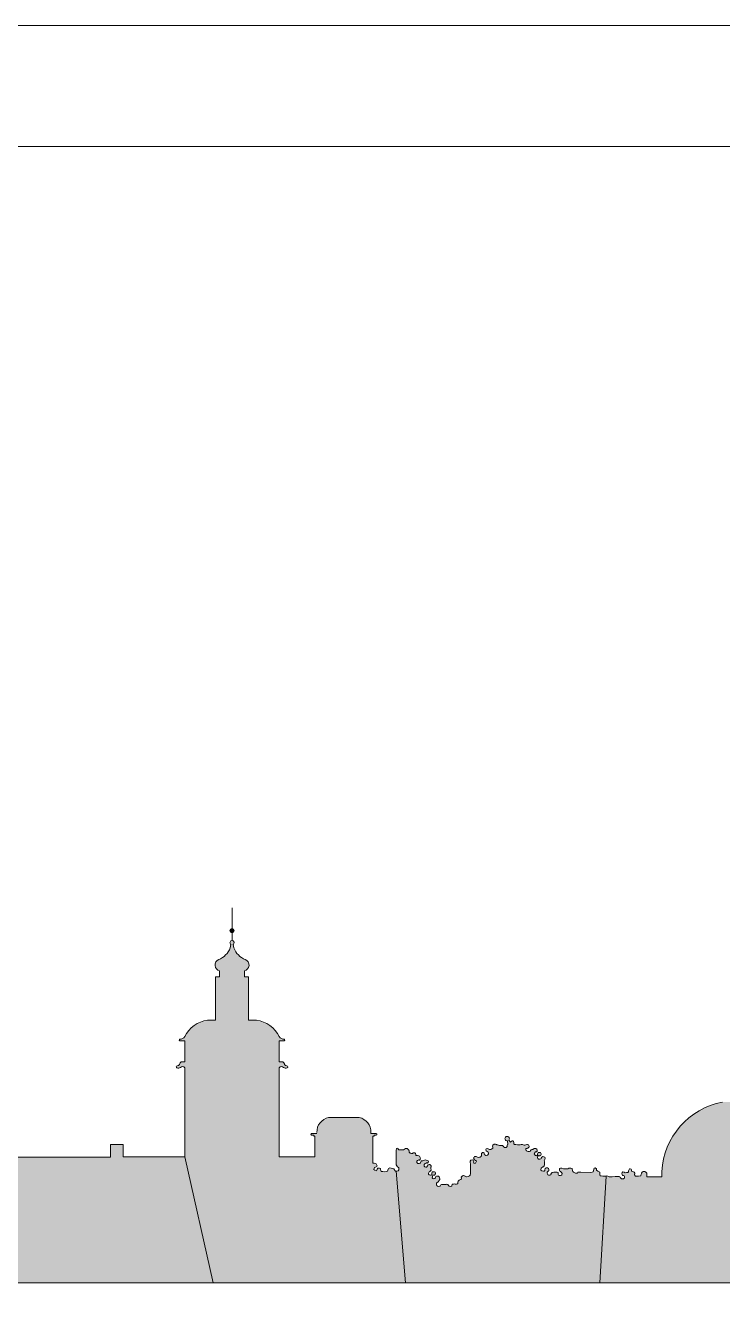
# Model space of a CAD drawing. Header units: metres. Extents: x -443 to 179, y -184 to -91.
# Drawn here: x -410.34 to -407.45, y -153.75 to -148.49 of the extents above; entities that cross this region are included whole.
import ezdxf

# ---------------------------------------------------------------- set-up
doc = ezdxf.new("R2010")
doc.units = ezdxf.units.M
doc.header["$MEASUREMENT"] = 0
doc.layers.add('контур здания на ситуации', color=1, linetype='Continuous', lineweight=30)

# ---------------------------------------------------------------- blocks, each defined once
blk = doc.blocks.new('A$C2C6E360E_1')
at = {"linetype": 'Continuous', "lineweight": -2, "ltscale": 0.1}
for points in [[(-9.3003, -2.944, 1), (-9.2829, -2.944, 1)], [(-8.613, -3.9381), (-8.6155, -3.9381), (-8.6188, -3.9354), (-8.6221, -3.9283), (-8.6285, -3.9275), (-8.6338, -3.9254), (-8.6393, -3.9248), (-8.6442, -3.9271), (-8.6464, -3.9294), (-8.648, -3.9376), (-8.6533, -3.9397), (-8.6609, -3.9406), (-8.6687, -3.9397), (-8.6748, -3.939), (-8.6771, -3.9303), (-8.6782, -3.9273), (-8.6813, -3.9259), (-8.6883, -3.9258), (-8.6912, -3.9303), (-8.6931, -3.9334), (-8.695, -3.9362), (-8.7051, -3.9331), (-8.7041, -3.924), (-8.6989, -3.9214), (-8.6932, -3.9187), (-8.6918, -3.9153), (-8.6954, -3.9071), (-8.7036, -3.9053), (-8.7091, -3.9048), (-8.7091, -3.794), (-8.7043, -3.794), (-8.7043, -3.7898), (-8.6955, -3.7898, 0.987681), (-8.6974, -3.7821), (-8.7177, -3.7821, 0.380531), (-8.7661, -3.7162), (-8.8291, -3.7162), (-8.8921, -3.7162, 0.380531), (-8.9405, -3.7821), (-8.9625, -3.7821, 1.012473), (-8.9606, -3.7898), (-8.9539, -3.7898), (-8.9539, -3.794), (-8.9491, -3.794), (-8.9491, -3.8782), (-9.0962, -3.8782), (-9.0962, -3.5104, -0.473931), (-9.0783, -3.5093, 0.340172), (-9.062, -3.5099, 0.608909), (-9.0644, -3.5023, -0.218924), (-9.0746, -3.4973, 0.241035), (-9.0817, -3.4864), (-9.0962, -3.4864), (-9.0962, -3.3997), (-9.076, -3.3997, 0.746498), (-9.0762, -3.3926, -0.233077), (-9.0962, -3.382, 0.244578), (-9.1903, -3.3135), (-9.2233, -3.3135), (-9.2233, -3.1352), (-9.2399, -3.1352), (-9.2399, -3.1104, 0.712425), (-9.236, -3.0641, -0.19933), (-9.2843, -3.0155), (-9.2871, -3.001, 0.757963), (-9.2916, -2.985, 0.757963), (-9.2961, -3.001), (-9.299, -3.0155, -0.19933), (-9.3473, -3.0641, 0.712425), (-9.3434, -3.1104), (-9.3434, -3.1352), (-9.36, -3.1352), (-9.36, -3.3135), (-9.393, -3.3135, 0.244578), (-9.487, -3.382, -0.233077), (-9.5071, -3.3926, 1.028208), (-9.505, -3.3997), (-9.487, -3.3997), (-9.487, -3.4864), (-9.5016, -3.4864, 0.241035), (-9.5087, -3.4973, -0.218924), (-9.5189, -3.5023, 0.608909), (-9.5213, -3.5099, 0.340172), (-9.5049, -3.5093, -0.473931), (-9.487, -3.5104), (-9.487, -3.8782), (-9.3692, -4.3992), (-8.575, -4.3992)], [(-6.4442, -4.0111), (-6.4454, -4.0056), (-6.4428, -4.0028), (-6.4385, -4.0023), (-6.4348, -4.0019), (-6.4344, -3.9907), (-6.4405, -3.9873), (-6.4447, -3.9891), (-6.4478, -3.9905), (-6.448, -3.9946), (-6.4482, -3.999), (-6.447, -4.0015), (-6.4491, -4.0033), (-6.4502, -4.0041), (-6.4512, -4.005), (-6.4557, -4.0045), (-6.4584, -4.0042), (-6.4635, -4.0036), (-6.4652, -4.0015), (-6.467, -3.9993), (-6.4669, -3.9948), (-6.4669, -3.9913), (-6.4669, -3.9897), (-6.4653, -3.9874), (-6.4638, -3.9851), (-6.4571, -3.9845), (-6.4545, -3.9819), (-6.454, -3.9797), (-6.4533, -3.9767), (-6.453, -3.9752), (-6.4498, -3.9732), (-6.4495, -3.9716), (-6.4488, -3.9676), (-6.4466, -3.9631), (-6.449, -3.9598), (-6.4521, -3.9581), (-6.4604, -3.9573), (-6.4654, -3.9606), (-6.4665, -3.9646), (-6.4668, -3.9671), (-6.4745, -3.9687), (-6.4806, -3.9667), (-6.4813, -3.9639), (-6.4811, -3.96), (-6.4809, -3.9575), (-6.4777, -3.9561), (-6.4756, -3.9551), (-6.4731, -3.954), (-6.4718, -3.9546), (-6.4677, -3.9518), (-6.4673, -3.9491), (-6.4671, -3.9448), (-6.4695, -3.9405), (-6.4756, -3.9385), (-6.4775, -3.9398), (-6.4803, -3.9416), (-6.4816, -3.9425), (-6.4847, -3.9433), (-6.4929, -3.9433), (-6.4988, -3.9433), (-6.5047, -3.9433), (-6.5077, -3.9453), (-6.5084, -3.9488), (-6.5091, -3.952), (-6.5112, -3.9539), (-6.5127, -3.9553), (-6.5159, -3.9549), (-6.5183, -3.9545), (-6.5221, -3.9515), (-6.5243, -3.9519), (-6.5286, -3.9497), (-6.5297, -3.945), (-6.5287, -3.9388), (-7.1375, -3.6105), (-7.196, -3.6105), (-7.196, -3.5309), (-7.2064, -3.5309), (-7.2064, -3.6105), (-7.2064, -3.6523), (-7.2638, -3.6523, 0.343417), (-7.5154, -3.9395), (-7.5154, -3.962), (-7.5767, -3.962), (-7.5769, -3.9561), (-7.577, -3.9505), (-7.5771, -3.9469), (-7.5809, -3.9417), (-7.5847, -3.9399), (-7.5913, -3.9398), (-7.5965, -3.9421), (-7.5994, -3.9461), (-7.6004, -3.9513), (-7.6009, -3.9539), (-7.6014, -3.9568), (-7.6111, -3.9587), (-7.6195, -3.9587), (-7.6239, -3.9587), (-7.6274, -3.9533), (-7.6267, -3.9464), (-7.6288, -3.9424), (-7.632, -3.9409), (-7.6358, -3.9392), (-7.6396, -3.9375), (-7.6405, -3.9326), (-7.6421, -3.9294), (-7.6457, -3.9277), (-7.6488, -3.929), (-7.6519, -3.9363), (-7.6523, -3.9405), (-7.6547, -3.9433), (-7.6605, -3.944), (-7.666, -3.9446), (-7.6704, -3.9416), (-7.6756, -3.9406), (-7.6788, -3.9435), (-7.6795, -3.9463), (-7.6794, -3.9513), (-7.678, -3.956), (-7.6707, -3.9567), (-7.6691, -3.9594), (-7.6684, -3.9658), (-7.6718, -3.9683), (-7.6735, -3.9695), (-7.6764, -3.9694), (-7.6816, -3.9691), (-7.6848, -3.9671), (-7.688, -3.9614), (-7.6906, -3.9606), (-7.7071, -3.9607), (-7.72, -3.9608), (-7.7262, -3.9609), (-7.7331, -3.9611), (-7.7373, -3.9584), (-7.7422, -3.9578), (-7.745, -3.958), (-7.7708, -4.3992), (-6.2064, -4.3992), (-6.2118, -3.9441), (-6.2274, -3.9446), (-6.2331, -3.9447), (-6.2374, -3.9453), (-6.2413, -3.9457), (-6.2456, -3.9439), (-6.248, -3.9426), (-6.2524, -3.9417), (-6.2555, -3.9421), (-6.2578, -3.944), (-6.2593, -3.9498), (-6.2581, -3.9522), (-6.2564, -3.9557), (-6.2498, -3.9571), (-6.2481, -3.9605), (-6.2487, -3.9629), (-6.2496, -3.9663), (-6.2518, -3.971), (-6.2539, -3.9716), (-6.2548, -3.9719), (-6.2567, -3.9727), (-6.2588, -3.9721), (-6.2637, -3.9712), (-6.2641, -3.9671), (-6.2644, -3.963), (-6.2653, -3.9606), (-6.2674, -3.959), (-6.2713, -3.9587), (-6.2759, -3.9608), (-6.2765, -3.9617), (-6.2772, -3.965), (-6.2763, -3.9717), (-6.2749, -3.9724), (-6.2742, -3.9741), (-6.2719, -3.9794), (-6.273, -3.983), (-6.2747, -3.9846), (-6.2758, -3.9857), (-6.2772, -3.987), (-6.2785, -3.9883), (-6.2806, -3.9903), (-6.2832, -3.991), (-6.2871, -3.992), (-6.2884, -3.9923), (-6.2898, -3.9927), (-6.2927, -3.9925), (-6.2949, -3.9921), (-6.3169, -3.991), (-6.3308, -3.9904), (-6.3348, -3.991), (-6.3406, -3.992), (-6.3437, -3.9918), (-6.3532, -3.9914), (-6.3571, -3.9912), (-6.3602, -3.9897), (-6.3618, -3.9874), (-6.3665, -3.9872), (-6.3703, -3.9875), (-6.3752, -3.9898), (-6.3771, -3.9922), (-6.3779, -3.9967), (-6.3771, -3.9984), (-6.3749, -4.0003), (-6.3753, -4.0025), (-6.376, -4.0078), (-6.3892, -4.0106), (-6.4003, -4.0101), (-6.4086, -4.0098), (-6.4215, -4.0066), (-6.4291, -4.0111), (-6.4345, -4.0143), (-6.4392, -4.0171)], [(-10.3741, -4.3992), (-10.3843, -3.8808), (-9.794, -3.8808), (-9.794, -3.8277), (-9.7415, -3.8277), (-9.7415, -3.879), (-9.487, -3.8782), (-9.3692, -4.3992)], [(-7.745, -3.958), (-7.7478, -3.9582), (-7.7586, -3.959), (-7.7649, -3.9578), (-7.77, -3.9568), (-7.7704, -3.9539), (-7.7704, -3.9489), (-7.7704, -3.945), (-7.7704, -3.9421), (-7.7742, -3.9401), (-7.7763, -3.939), (-7.7792, -3.9374), (-7.7811, -3.9364), (-7.7835, -3.9351), (-7.7847, -3.9344), (-7.7844, -3.9304), (-7.7849, -3.9284), (-7.7898, -3.9248), (-7.7943, -3.926), (-7.7959, -3.9296), (-7.7971, -3.9372), (-7.799, -3.9413), (-7.8025, -3.9423), (-7.8112, -3.9429), (-7.8501, -3.9428), (-7.8615, -3.9428), (-7.863, -3.9456), (-7.8658, -3.9457), (-7.8719, -3.9459), (-7.8805, -3.9419), (-7.8823, -3.9397), (-7.8835, -3.9356), (-7.8841, -3.9336), (-7.8853, -3.9294), (-7.8861, -3.9267), (-7.8909, -3.9255), (-7.8956, -3.9251), (-7.9006, -3.9261), (-7.9023, -3.9277), (-7.9105, -3.9286), (-7.9152, -3.929), (-7.9215, -3.9277), (-7.9275, -3.9253), (-7.9332, -3.925), (-7.9375, -3.9268), (-7.9383, -3.93), (-7.9383, -3.9345), (-7.9368, -3.9375), (-7.9336, -3.9398), (-7.9319, -3.941), (-7.9292, -3.943), (-7.927, -3.9474), (-7.9276, -3.9532), (-7.9294, -3.9546), (-7.9343, -3.9553), (-7.9389, -3.9556), (-7.9415, -3.9548), (-7.9432, -3.9519), (-7.9437, -3.9484), (-7.9438, -3.9441), (-7.9474, -3.9426), (-7.9512, -3.9422), (-7.9558, -3.9417), (-7.9613, -3.9423), (-7.9682, -3.9431), (-7.9711, -3.9461), (-7.9731, -3.9507), (-7.9741, -3.9529), (-7.9777, -3.9544), (-7.9836, -3.9547), (-7.9865, -3.9527), (-7.9878, -3.9494), (-7.989, -3.9464), (-7.9883, -3.9422), (-7.9864, -3.9396), (-7.9851, -3.9378), (-7.9822, -3.936), (-7.9818, -3.9317), (-7.9837, -3.9275), (-7.9873, -3.9249), (-7.9926, -3.9244), (-7.9976, -3.9271), (-7.9978, -3.9327), (-7.9979, -3.9351), (-8.0006, -3.9378), (-8.0039, -3.9384), (-8.0113, -3.9369), (-8.0143, -3.9344), (-8.0149, -3.9305), (-8.0138, -3.9272), (-8.0133, -3.9258), (-8.0126, -3.9238), (-8.0087, -3.9212), (-8.0066, -3.9199), (-8.0034, -3.9195), (-8.0013, -3.916), (-7.9993, -3.9126), (-7.9996, -3.9087), (-7.9998, -3.9032), (-8.0003, -3.8979), (-8.0006, -3.8952), (-7.999, -3.8895), (-7.9977, -3.8845), (-7.9984, -3.8803), (-8.0022, -3.8783), (-8.0066, -3.8774), (-8.0113, -3.8798), (-8.0131, -3.8839), (-8.0144, -3.8867), (-8.0187, -3.8881), (-8.0242, -3.8879), (-8.0279, -3.8859), (-8.0284, -3.883), (-8.029, -3.8795), (-8.0272, -3.8766), (-8.0251, -3.8734), (-8.0228, -3.8743), (-8.0209, -3.8751), (-8.0179, -3.8735), (-8.0153, -3.8714), (-8.014, -3.8687), (-8.0141, -3.866), (-8.0169, -3.8605), (-8.0213, -3.8602), (-8.0242, -3.8605), (-8.0266, -3.8608), (-8.0275, -3.8639), (-8.0286, -3.8677), (-8.0283, -3.8699), (-8.0299, -3.8717), (-8.0316, -3.8736), (-8.0338, -3.8743), (-8.0365, -3.873), (-8.0397, -3.8701), (-8.0417, -3.8683), (-8.0422, -3.8661), (-8.0404, -3.8621), (-8.0387, -3.8601), (-8.037, -3.8581), (-8.0329, -3.8577), (-8.0307, -3.8551), (-8.0305, -3.8531), (-8.0302, -3.8498), (-8.0325, -3.8451), (-8.036, -3.8441), (-8.042, -3.8445), (-8.0446, -3.8462), (-8.0477, -3.8482), (-8.0519, -3.8484), (-8.0556, -3.85), (-8.0571, -3.8532), (-8.0577, -3.856), (-8.0612, -3.8563), (-8.0677, -3.8569), (-8.0737, -3.8547), (-8.0752, -3.8522), (-8.0765, -3.8498), (-8.0766, -3.8465), (-8.0766, -3.845), (-8.0747, -3.8442), (-8.0726, -3.8439), (-8.0713, -3.8437), (-8.0693, -3.8434), (-8.0663, -3.8407), (-8.0637, -3.8384), (-8.0631, -3.8357), (-8.0642, -3.8323), (-8.0665, -3.8293), (-8.0696, -3.828), (-8.0734, -3.828), (-8.077, -3.8294), (-8.0815, -3.831), (-8.0845, -3.8301), (-8.0879, -3.829), (-8.0907, -3.8281), (-8.0958, -3.8281), (-8.0998, -3.8287), (-8.1044, -3.829), (-8.1114, -3.8295), (-8.1179, -3.8281), (-8.1209, -3.8275), (-8.1242, -3.8276), (-8.1262, -3.8255), (-8.1262, -3.822), (-8.1262, -3.8189), (-8.1283, -3.816), (-8.1304, -3.813), (-8.132, -3.8132), (-8.1335, -3.8133), (-8.1368, -3.8136), (-8.1407, -3.8177), (-8.1479, -3.8104, 6.607957), (-8.1528, -3.8128), (-8.1511, -3.8274), (-8.153, -3.828), (-8.154, -3.8313), (-8.1538, -3.8326), (-8.1545, -3.8367), (-8.1588, -3.8397), (-8.1647, -3.8399), (-8.1671, -3.84), (-8.1684, -3.8377), (-8.17, -3.8351), (-8.1739, -3.8321), (-8.1773, -3.8319), (-8.1864, -3.8314), (-8.1902, -3.8312), (-8.1958, -3.8294), (-8.1981, -3.8284), (-8.2017, -3.8269), (-8.2082, -3.827), (-8.2132, -3.8307), (-8.2147, -3.8346), (-8.214, -3.8394), (-8.2135, -3.8426), (-8.2175, -3.8451), (-8.2221, -3.848), (-8.2276, -3.8479), (-8.2323, -3.8461), (-8.2364, -3.8445), (-8.2403, -3.8457), (-8.2427, -3.848), (-8.2428, -3.8519), (-8.241, -3.8544), (-8.2329, -3.8595), (-8.2319, -3.8619), (-8.2318, -3.866), (-8.2337, -3.8699), (-8.2346, -3.8717), (-8.2366, -3.8723), (-8.2408, -3.8735), (-8.2427, -3.8729), (-8.2442, -3.8721), (-8.2472, -3.8705), (-8.2486, -3.8668), (-8.2494, -3.8647), (-8.2495, -3.8621), (-8.2525, -3.8605), (-8.2558, -3.861), (-8.2584, -3.8634), (-8.2608, -3.8655), (-8.2608, -3.8694), (-8.2606, -3.8725), (-8.2605, -3.8748), (-8.2629, -3.8779), (-8.2643, -3.8797), (-8.2691, -3.8807), (-8.2741, -3.881), (-8.2795, -3.8788), (-8.2827, -3.8775), (-8.2862, -3.8779), (-8.2885, -3.878), (-8.2907, -3.8795), (-8.2919, -3.8825), (-8.2927, -3.8846), (-8.2919, -3.8864), (-8.2894, -3.8916), (-8.2856, -3.8934), (-8.2818, -3.8949), (-8.2809, -3.8967), (-8.2817, -3.8995), (-8.2834, -3.9024), (-8.2851, -3.9051), (-8.2873, -3.9051), (-8.2898, -3.9046), (-8.2913, -3.9044), (-8.2928, -3.9023), (-8.2922, -3.8988), (-8.2929, -3.8949), (-8.2948, -3.8923), (-8.2995, -3.8917), (-8.3038, -3.8929), (-8.3073, -3.8963), (-8.3077, -3.8996), (-8.3069, -3.9037), (-8.3054, -3.906), (-8.3052, -3.9079), (-8.3063, -3.9135), (-8.3058, -3.919), (-8.3058, -3.9481), (-8.3076, -3.9546), (-8.3102, -3.9576), (-8.3152, -3.9598), (-8.3203, -3.9608), (-8.3218, -3.9611), (-8.3244, -3.9597), (-8.3301, -3.9576), (-8.3317, -3.957), (-8.3348, -3.9559), (-8.3364, -3.9565), (-8.3401, -3.9581), (-8.3424, -3.9608), (-8.3442, -3.9629), (-8.3435, -3.9664), (-8.3438, -3.9705), (-8.345, -3.9729), (-8.3475, -3.973), (-8.3505, -3.9732), (-8.3526, -3.9749), (-8.3548, -3.9779), (-8.3563, -3.9799), (-8.3575, -3.9818), (-8.3584, -3.9852), (-8.3582, -3.9871), (-8.3581, -3.9887), (-8.3597, -3.9899), (-8.3607, -3.9906), (-8.3639, -3.9913), (-8.3656, -3.9917), (-8.3694, -3.9914), (-8.3735, -3.991), (-8.3759, -3.9913), (-8.3795, -3.9918), (-8.3817, -3.9937), (-8.3832, -3.9981), (-8.3836, -3.9994), (-8.3899, -4.0011), (-8.3933, -4), (-8.396, -3.9966), (-8.3991, -3.9934), (-8.4029, -3.9924), (-8.4063, -3.9926), (-8.4122, -3.9928), (-8.4174, -3.9931), (-8.421, -3.9933), (-8.4255, -3.9936), (-8.4285, -3.9941), (-8.4303, -3.9968), (-8.4311, -3.9994), (-8.4342, -4.0006), (-8.4394, -4.001), (-8.4431, -3.9991), (-8.4446, -3.9983), (-8.4459, -3.9952), (-8.4465, -3.9911), (-8.4456, -3.9877), (-8.4432, -3.9851), (-8.4408, -3.9831), (-8.4383, -3.9809), (-8.4361, -3.9779), (-8.433, -3.9723), (-8.4326, -3.9693), (-8.4336, -3.9654), (-8.4347, -3.9616), (-8.4361, -3.9596), (-8.4385, -3.9588), (-8.442, -3.9587), (-8.4459, -3.9589), (-8.4492, -3.9603), (-8.4507, -3.9632), (-8.4514, -3.967), (-8.4532, -3.9689), (-8.4571, -3.9699), (-8.4615, -3.9687), (-8.4636, -3.9656), (-8.4634, -3.9618), (-8.4633, -3.9586), (-8.4619, -3.9563), (-8.4608, -3.9546), (-8.4592, -3.9547), (-8.4567, -3.9547), (-8.455, -3.9545), (-8.4528, -3.9533), (-8.4515, -3.9508), (-8.4503, -3.9486), (-8.4507, -3.9448), (-8.4518, -3.9424), (-8.4543, -3.9408), (-8.4573, -3.9408), (-8.4626, -3.9412), (-8.4638, -3.9428), (-8.4654, -3.9449), (-8.4655, -3.9481), (-8.4657, -3.9508), (-8.4658, -3.953), (-8.4685, -3.9542), (-8.4717, -3.9539), (-8.4764, -3.9536), (-8.4788, -3.9503), (-8.4789, -3.9474), (-8.4778, -3.9441), (-8.4769, -3.9409), (-8.4741, -3.9388), (-8.4688, -3.9339), (-8.4687, -3.9326), (-8.4685, -3.9307), (-8.4691, -3.9284), (-8.4696, -3.9265), (-8.4701, -3.9245), (-8.4693, -3.9221), (-8.4681, -3.9187), (-8.4689, -3.9151), (-8.472, -3.9117), (-8.4739, -3.911), (-8.4772, -3.911), (-8.4803, -3.9121), (-8.4824, -3.9129), (-8.484, -3.916), (-8.4844, -3.9168), (-8.4851, -3.9182), (-8.4881, -3.9212), (-8.4907, -3.9213), (-8.4943, -3.92), (-8.4963, -3.9193), (-8.4968, -3.9177), (-8.4974, -3.9162), (-8.4974, -3.9139), (-8.4974, -3.9124), (-8.4974, -3.911), (-8.4948, -3.9084), (-8.4933, -3.9068), (-8.4889, -3.9045), (-8.487, -3.9035), (-8.484, -3.9043), (-8.4794, -3.8996), (-8.4797, -3.8977), (-8.4811, -3.8949), (-8.4846, -3.8934), (-8.4889, -3.8924), (-8.4928, -3.8916), (-8.4988, -3.8941), (-8.5021, -3.8955), (-8.508, -3.8956), (-8.5101, -3.8971), (-8.5114, -3.9007), (-8.5121, -3.9029), (-8.5137, -3.9047), (-8.5156, -3.9053), (-8.5177, -3.9059), (-8.523, -3.9062), (-8.5245, -3.9048), (-8.5269, -3.9026), (-8.528, -3.8997), (-8.5273, -3.8966), (-8.5251, -3.8938), (-8.5226, -3.8928), (-8.5199, -3.8918), (-8.5165, -3.8929), (-8.5143, -3.8896), (-8.5131, -3.8867), (-8.5133, -3.8839), (-8.5134, -3.8818), (-8.5151, -3.8784), (-8.5165, -3.8755), (-8.5195, -3.875), (-8.5253, -3.8738), (-8.5297, -3.8739), (-8.5311, -3.8725), (-8.5318, -3.8709), (-8.5318, -3.8672), (-8.5333, -3.8647), (-8.5343, -3.863), (-8.5357, -3.8618), (-8.5401, -3.8623), (-8.5438, -3.8627), (-8.5448, -3.8641), (-8.5452, -3.8648), (-8.5464, -3.8645), (-8.5496, -3.8647), (-8.5526, -3.8643), (-8.5555, -3.863), (-8.5566, -3.8617), (-8.5586, -3.8592), (-8.5596, -3.8545), (-8.5606, -3.8503), (-8.563, -3.8481), (-8.5646, -3.8466), (-8.5666, -3.8449), (-8.5687, -3.8442), (-8.5714, -3.8445), (-8.5743, -3.845), (-8.5832, -3.8492), (-8.5886, -3.8492), (-8.5942, -3.8492), (-8.5984, -3.8492), (-8.6024, -3.8492), (-8.6046, -3.8477), (-8.6043, -3.8462), (-8.6047, -3.845), (-8.6061, -3.8438), (-8.6093, -3.8435), (-8.6111, -3.8446), (-8.6122, -3.8465), (-8.6112, -3.8476), (-8.613, -3.8495), (-8.6136, -3.8512), (-8.6132, -3.8536), (-8.6126, -3.8566), (-8.6134, -3.8594), (-8.6134, -3.8652), (-8.6134, -3.9061), (-8.6129, -3.9121), (-8.6098, -3.9165), (-8.6076, -3.9196), (-8.6037, -3.923), (-8.6019, -3.9246), (-8.6021, -3.9269), (-8.6025, -3.9321), (-8.6054, -3.9362), (-8.6105, -3.9381), (-8.613, -3.9381), (-8.575, -4.3992), (-7.7708, -4.3992)]]:
    blk.add_hatch(color=7, dxfattribs=at).paths.add_polyline_path(points)
at = {"color": 7, "linetype": 'Continuous', "lineweight": -2, "ltscale": 0.1}
for p, q in [((-9.2916, -2.8497), (-9.2916, -2.9353)), ((-9.299, -3.0155), (-9.2961, -3.001)), ((-9.2916, -2.9527), (-9.2916, -2.985)), ((-9.2843, -3.0155), (-9.2871, -3.001)), ((-9.36, -3.1352), (-9.36, -3.3135)), ((-9.36, -3.1352), (-9.3434, -3.1352)), ((-9.3434, -3.1352), (-9.3434, -3.1102)), ((-9.2399, -3.1352), (-9.2399, -3.1102)), ((-9.2233, -3.1352), (-9.2399, -3.1352)), ((-9.2233, -3.1352), (-9.2233, -3.3135)), ((-9.36, -3.3135), (-9.393, -3.3135)), ((-9.2233, -3.3135), (-9.1903, -3.3135)), ((-9.487, -3.3997), (-9.5073, -3.3997)), ((-9.487, -3.3997), (-9.487, -3.4864)), ((-9.0962, -3.3997), (-9.0962, -3.4864)), ((-9.0962, -3.3997), (-9.076, -3.3997)), ((-9.487, -3.4864), (-9.5016, -3.4864)), ((-9.487, -3.5104), (-9.487, -3.8782)), ((-9.0962, -3.4864), (-9.0817, -3.4864)), ((-9.0962, -3.5104), (-9.0962, -3.8782)), ((-8.8291, -3.7162), (-8.8921, -3.7162)), ((-8.8291, -3.7162), (-8.7661, -3.7162)), ((-8.9539, -3.7898), (-8.9629, -3.7898)), ((-8.9407, -3.7821), (-8.9626, -3.7821)), ((-8.9539, -3.794), (-8.9539, -3.7898)), ((-8.7174, -3.7746), (-8.7174, -3.7821)), ((-8.7174, -3.7821), (-8.6955, -3.7821)), ((-8.7043, -3.794), (-8.7043, -3.7898)), ((-8.7043, -3.7898), (-8.6953, -3.7898)), ((-8.9491, -3.794), (-8.9539, -3.794)), ((-8.9491, -3.8782), (-8.9491, -3.794)), ((-8.7091, -3.9048), (-8.7091, -3.794)), ((-8.7091, -3.794), (-8.7043, -3.794)), ((-9.487, -3.8782), (-9.7415, -3.879)), ((-9.487, -3.8782), (-9.3692, -4.3992)), ((-9.0962, -3.8782), (-8.9491, -3.8782)), ((-8.6134, -3.8652), (-8.6134, -3.9062)), ((-8.613, -3.9381), (-8.575, -4.3992)), ((-8.3058, -3.919), (-8.3058, -3.9481)), ((-7.5154, -3.9395), (-7.5154, -3.962)), ((-7.745, -3.958), (-7.7708, -4.3992)), ((-7.5154, -3.962), (-7.5767, -3.962))]:
    blk.add_line(p, q, dxfattribs=at)
at = {"color": 7, "linetype": 'Continuous', "lineweight": -2, "ltscale": 0.1, "flags": 128}
for points in [[(-10.3843, -3.8808), (-9.794, -3.8808), (-9.794, -3.8277), (-9.7415, -3.8277), (-9.7415, -3.879)], [(-8.3058, -3.9481), (-8.3076, -3.9546), (-8.3102, -3.9576), (-8.3152, -3.9598), (-8.3203, -3.9608), (-8.3218, -3.9611), (-8.3244, -3.9597), (-8.3301, -3.9576), (-8.3317, -3.957), (-8.3348, -3.9559), (-8.3364, -3.9565), (-8.3401, -3.9581), (-8.3424, -3.9608), (-8.3442, -3.9629), (-8.3435, -3.9664), (-8.3438, -3.9705), (-8.345, -3.9729), (-8.3475, -3.973), (-8.3505, -3.9732), (-8.3526, -3.9749), (-8.3548, -3.9779), (-8.3563, -3.9799), (-8.3575, -3.9818), (-8.3584, -3.9852), (-8.3582, -3.9871), (-8.3581, -3.9887), (-8.3597, -3.9899), (-8.3607, -3.9906), (-8.3639, -3.9913), (-8.3656, -3.9917), (-8.3694, -3.9914), (-8.3735, -3.991), (-8.3759, -3.9913), (-8.3795, -3.9918), (-8.3817, -3.9937), (-8.3832, -3.9981), (-8.3836, -3.9994), (-8.3899, -4.0011), (-8.3933, -4), (-8.396, -3.9966), (-8.3991, -3.9934), (-8.4029, -3.9924), (-8.4063, -3.9926), (-8.4122, -3.9928), (-8.4174, -3.9931), (-8.421, -3.9933), (-8.4255, -3.9936), (-8.4285, -3.9941), (-8.4303, -3.9968), (-8.4311, -3.9994), (-8.4342, -4.0006), (-8.4394, -4.001), (-8.4431, -3.9991), (-8.4446, -3.9983), (-8.4459, -3.9952), (-8.4465, -3.9911), (-8.4456, -3.9877), (-8.4432, -3.9851), (-8.4408, -3.9831), (-8.4383, -3.9809), (-8.4361, -3.9779), (-8.433, -3.9723), (-8.4326, -3.9693), (-8.4336, -3.9654), (-8.4347, -3.9616), (-8.4361, -3.9596), (-8.4385, -3.9588), (-8.442, -3.9587), (-8.4459, -3.9589), (-8.4492, -3.9603), (-8.4507, -3.9632), (-8.4514, -3.967), (-8.4532, -3.9689), (-8.4571, -3.9699), (-8.4615, -3.9687), (-8.4636, -3.9656), (-8.4634, -3.9618), (-8.4633, -3.9586), (-8.4619, -3.9563), (-8.4608, -3.9546), (-8.4592, -3.9547), (-8.4592, -3.9547), (-8.4567, -3.9547), (-8.455, -3.9545), (-8.4528, -3.9533), (-8.4515, -3.9508), (-8.4503, -3.9486), (-8.4507, -3.9448), (-8.4518, -3.9424), (-8.4543, -3.9408), (-8.4573, -3.9408), (-8.4626, -3.9412), (-8.4638, -3.9428), (-8.4654, -3.9449), (-8.4655, -3.9481), (-8.4657, -3.9508), (-8.4658, -3.953), (-8.4685, -3.9542), (-8.4717, -3.9539), (-8.4764, -3.9536), (-8.4788, -3.9503), (-8.4789, -3.9474), (-8.4778, -3.9441), (-8.4769, -3.9409), (-8.4741, -3.9388), (-8.4688, -3.9339), (-8.4687, -3.9326), (-8.4685, -3.9307), (-8.4691, -3.9284), (-8.4696, -3.9265), (-8.4701, -3.9245), (-8.4693, -3.9221), (-8.4685, -3.9199), (-8.4681, -3.9187), (-8.4689, -3.9151), (-8.4708, -3.9131), (-8.472, -3.9117), (-8.4739, -3.911), (-8.4772, -3.911), (-8.4803, -3.9121), (-8.4824, -3.9129), (-8.484, -3.916), (-8.4844, -3.9168), (-8.4851, -3.9182), (-8.4881, -3.9212), (-8.4907, -3.9213), (-8.4943, -3.92), (-8.4963, -3.9193), (-8.4968, -3.9177), (-8.4974, -3.9162), (-8.4974, -3.9139), (-8.4974, -3.9124), (-8.4974, -3.911), (-8.4948, -3.9084), (-8.4933, -3.9068), (-8.4889, -3.9045), (-8.487, -3.9035), (-8.4846, -3.9041), (-8.484, -3.9043), (-8.4794, -3.8996), (-8.4797, -3.8977), (-8.4811, -3.8949), (-8.4846, -3.8934), (-8.4889, -3.8924), (-8.4928, -3.8916), (-8.4988, -3.8941), (-8.5021, -3.8955), (-8.508, -3.8956), (-8.5101, -3.8971), (-8.5114, -3.9007), (-8.5121, -3.9029), (-8.5137, -3.9047), (-8.5156, -3.9053), (-8.5177, -3.9059), (-8.523, -3.9062), (-8.5245, -3.9048), (-8.5269, -3.9026), (-8.528, -3.8997), (-8.5273, -3.8966), (-8.5251, -3.8938), (-8.5226, -3.8928), (-8.5199, -3.8918), (-8.5179, -3.8924), (-8.5165, -3.8929), (-8.5143, -3.8896), (-8.5131, -3.8867), (-8.5133, -3.8839), (-8.5134, -3.8818), (-8.5151, -3.8784), (-8.5165, -3.8755), (-8.5195, -3.875), (-8.5253, -3.8738), (-8.5283, -3.8739), (-8.5298, -3.8738), (-8.5311, -3.8725), (-8.5318, -3.8709), (-8.5318, -3.8672), (-8.5318, -3.8672), (-8.5333, -3.8647), (-8.5343, -3.863), (-8.5357, -3.8618), (-8.5401, -3.8623), (-8.5438, -3.8627), (-8.5448, -3.8641), (-8.5452, -3.8648), (-8.5464, -3.8645), (-8.5496, -3.8647), (-8.5526, -3.8643), (-8.5555, -3.863), (-8.5566, -3.8617), (-8.5586, -3.8592), (-8.5586, -3.8592), (-8.5596, -3.8545), (-8.5602, -3.852), (-8.5606, -3.8503), (-8.563, -3.8481), (-8.5646, -3.8466), (-8.5666, -3.8449), (-8.5687, -3.8442), (-8.5687, -3.8442), (-8.5714, -3.8445), (-8.5743, -3.845), (-8.5832, -3.8492), (-8.5886, -3.8492), (-8.5942, -3.8492), (-8.5984, -3.8492), (-8.6024, -3.8492), (-8.6046, -3.8477), (-8.6043, -3.8462), (-8.6047, -3.845), (-8.6061, -3.8438), (-8.6093, -3.8435), (-8.6111, -3.8446), (-8.6119, -3.846), (-8.6122, -3.8465), (-8.6112, -3.8476), (-8.6112, -3.8476), (-8.613, -3.8495), (-8.6136, -3.8512), (-8.6132, -3.8536), (-8.6126, -3.8566), (-8.6134, -3.8594), (-8.6134, -3.8652)], [(-8.1511, -3.8274), (-8.1518, -3.8276), (-8.1518, -3.8276), (-8.153, -3.828), (-8.154, -3.8313), (-8.1538, -3.8326), (-8.1545, -3.8367), (-8.1588, -3.8397), (-8.1647, -3.8399), (-8.1671, -3.84), (-8.1684, -3.8377), (-8.17, -3.8351), (-8.1739, -3.8321), (-8.1773, -3.8319), (-8.1864, -3.8314), (-8.1902, -3.8312), (-8.1947, -3.8297), (-8.1964, -3.8291), (-8.1981, -3.8284), (-8.2017, -3.8269), (-8.2082, -3.827), (-8.2132, -3.8307), (-8.2147, -3.8346), (-8.214, -3.8394), (-8.2135, -3.8426), (-8.2175, -3.8451), (-8.2221, -3.848), (-8.2276, -3.8479), (-8.2323, -3.8461), (-8.2364, -3.8445), (-8.2403, -3.8457), (-8.2427, -3.848), (-8.2428, -3.8519), (-8.241, -3.8544), (-8.2329, -3.8595), (-8.2319, -3.8619), (-8.2318, -3.866), (-8.2337, -3.8699), (-8.2346, -3.8717), (-8.2366, -3.8723), (-8.2408, -3.8735), (-8.2427, -3.8729), (-8.2442, -3.8721), (-8.2472, -3.8705), (-8.2486, -3.8668), (-8.2494, -3.8647), (-8.2495, -3.8621), (-8.2525, -3.8605), (-8.2558, -3.861), (-8.2584, -3.8634), (-8.2608, -3.8655), (-8.2608, -3.8694), (-8.2606, -3.8725), (-8.2605, -3.8748), (-8.2629, -3.8779), (-8.2643, -3.8797), (-8.2691, -3.8807), (-8.2741, -3.881), (-8.2795, -3.8788), (-8.2827, -3.8775), (-8.2862, -3.8779), (-8.2885, -3.878), (-8.2907, -3.8795), (-8.2919, -3.8825), (-8.2927, -3.8846), (-8.2919, -3.8864), (-8.2894, -3.8916), (-8.2856, -3.8934), (-8.2856, -3.8934), (-8.2818, -3.8949), (-8.2809, -3.8967), (-8.2817, -3.8995), (-8.2834, -3.9024), (-8.2851, -3.9051), (-8.2873, -3.9051), (-8.2898, -3.9046), (-8.2913, -3.9044), (-8.2928, -3.9023), (-8.2922, -3.8988), (-8.2929, -3.8949), (-8.2948, -3.8923), (-8.2995, -3.8917), (-8.3038, -3.8929), (-8.3073, -3.8963), (-8.3077, -3.8996), (-8.3069, -3.9037), (-8.3054, -3.906), (-8.3052, -3.9079), (-8.3063, -3.9135), (-8.3058, -3.919)], [(-8.1528, -3.8128), (-8.1511, -3.8274)], [(-8.1407, -3.8177), (-8.1479, -3.8104)], [(-7.5767, -3.962), (-7.5769, -3.9561), (-7.577, -3.9505), (-7.5771, -3.9469), (-7.5809, -3.9417), (-7.5847, -3.9399), (-7.5913, -3.9398), (-7.5965, -3.9421), (-7.5994, -3.9461), (-7.6004, -3.9513), (-7.6009, -3.9539), (-7.6014, -3.9568), (-7.6111, -3.9587), (-7.6195, -3.9587), (-7.6239, -3.9587), (-7.6274, -3.9533), (-7.6267, -3.9464), (-7.6288, -3.9424), (-7.632, -3.9409), (-7.6358, -3.9392), (-7.6396, -3.9375), (-7.6405, -3.9326), (-7.6421, -3.9294), (-7.6457, -3.9277), (-7.6488, -3.929), (-7.651, -3.9342), (-7.6519, -3.9363), (-7.6523, -3.9405), (-7.6547, -3.9433), (-7.6605, -3.944), (-7.666, -3.9446), (-7.6704, -3.9416), (-7.6756, -3.9406), (-7.6788, -3.9435), (-7.6795, -3.9463), (-7.6794, -3.9513), (-7.6787, -3.9538), (-7.678, -3.956), (-7.6729, -3.9565), (-7.6703, -3.9573), (-7.6691, -3.9594), (-7.6686, -3.9641), (-7.6691, -3.9663), (-7.6718, -3.9683), (-7.6735, -3.9695), (-7.6764, -3.9694), (-7.6816, -3.9691), (-7.6848, -3.9671), (-7.6866, -3.9639), (-7.688, -3.9614), (-7.6906, -3.9606), (-7.7071, -3.9607), (-7.72, -3.9608), (-7.7262, -3.9609), (-7.7331, -3.9611), (-7.7373, -3.9584), (-7.7422, -3.9578), (-7.7478, -3.9582), (-7.7586, -3.959), (-7.7649, -3.9578), (-7.77, -3.9568), (-7.7704, -3.9539), (-7.7704, -3.9489), (-7.7704, -3.945), (-7.7704, -3.9421), (-7.7742, -3.9401), (-7.7763, -3.939), (-7.7763, -3.939), (-7.7792, -3.9374), (-7.7811, -3.9364), (-7.7835, -3.9351), (-7.7847, -3.9344), (-7.7845, -3.932), (-7.7844, -3.9304), (-7.7849, -3.9284), (-7.7898, -3.9248), (-7.7943, -3.926), (-7.7959, -3.9296), (-7.7971, -3.9372), (-7.799, -3.9413), (-7.8025, -3.9423), (-7.8112, -3.9429), (-7.8501, -3.9428), (-7.8615, -3.9428), (-7.863, -3.9456), (-7.8658, -3.9457), (-7.8719, -3.9459), (-7.8805, -3.9419), (-7.8823, -3.9397), (-7.8835, -3.9356), (-7.8841, -3.9336), (-7.8853, -3.9294), (-7.8861, -3.9267), (-7.8909, -3.9255), (-7.8956, -3.9251), (-7.9006, -3.9261), (-7.9023, -3.9277), (-7.9105, -3.9286), (-7.9152, -3.929), (-7.9215, -3.9277), (-7.9275, -3.9253), (-7.9332, -3.925), (-7.9375, -3.9268), (-7.9383, -3.93), (-7.9383, -3.9345), (-7.9368, -3.9375), (-7.9336, -3.9398), (-7.9319, -3.941), (-7.9292, -3.943), (-7.927, -3.9474), (-7.9276, -3.9532), (-7.9294, -3.9546), (-7.9343, -3.9553), (-7.9389, -3.9556), (-7.9415, -3.9548), (-7.9432, -3.9519), (-7.9437, -3.9484), (-7.9438, -3.9459), (-7.9438, -3.9441), (-7.9474, -3.9426), (-7.9512, -3.9422), (-7.9558, -3.9417), (-7.9613, -3.9423), (-7.9682, -3.9431), (-7.9711, -3.9461), (-7.9731, -3.9507), (-7.9741, -3.9529), (-7.9777, -3.9544), (-7.9836, -3.9547), (-7.9865, -3.9527), (-7.9878, -3.9494), (-7.989, -3.9464), (-7.9883, -3.9422), (-7.9864, -3.9396), (-7.9851, -3.9378), (-7.9822, -3.936), (-7.9818, -3.9317), (-7.9837, -3.9275), (-7.9873, -3.9249), (-7.9926, -3.9244), (-7.9976, -3.9271), (-7.9978, -3.9327), (-7.9979, -3.9351), (-8.0006, -3.9378), (-8.0039, -3.9384), (-8.0113, -3.9369), (-8.0143, -3.9344), (-8.0149, -3.9305), (-8.0138, -3.9272), (-8.0133, -3.9258), (-8.0126, -3.9238), (-8.0087, -3.9212), (-8.0066, -3.9199), (-8.0034, -3.9195), (-8.0013, -3.916), (-7.9993, -3.9126), (-7.9996, -3.9087), (-7.9998, -3.9032), (-8.0003, -3.8979), (-8.0006, -3.8952), (-7.999, -3.8895), (-7.9977, -3.8845), (-7.9984, -3.8803), (-8.0022, -3.8783), (-8.0066, -3.8774), (-8.0113, -3.8798), (-8.0131, -3.8839), (-8.0144, -3.8867), (-8.0187, -3.8881), (-8.0242, -3.8879), (-8.0279, -3.8859), (-8.0284, -3.883), (-8.029, -3.8795), (-8.0272, -3.8766), (-8.0251, -3.8734), (-8.0228, -3.8743), (-8.0209, -3.8751), (-8.019, -3.8741), (-8.0179, -3.8735), (-8.0153, -3.8714), (-8.014, -3.8687), (-8.0141, -3.866), (-8.0164, -3.8614), (-8.0169, -3.8605), (-8.0213, -3.8602), (-8.0242, -3.8605), (-8.0266, -3.8608), (-8.0275, -3.8639), (-8.0286, -3.8677), (-8.0283, -3.8699), (-8.0299, -3.8717), (-8.0316, -3.8736), (-8.0338, -3.8743), (-8.0365, -3.873), (-8.0397, -3.8701), (-8.0417, -3.8683), (-8.0422, -3.8661), (-8.0404, -3.8621), (-8.0387, -3.8601), (-8.037, -3.8581), (-8.0329, -3.8577), (-8.0307, -3.8551), (-8.0305, -3.8531), (-8.0302, -3.8498), (-8.0318, -3.8466), (-8.0325, -3.8451), (-8.036, -3.8441), (-8.042, -3.8445), (-8.0446, -3.8462), (-8.0477, -3.8482), (-8.0519, -3.8484), (-8.0556, -3.85), (-8.0571, -3.8532), (-8.0577, -3.856), (-8.0612, -3.8563), (-8.0677, -3.8569), (-8.0721, -3.8553), (-8.074, -3.8543), (-8.074, -3.8543), (-8.0752, -3.8522), (-8.0765, -3.8498), (-8.0766, -3.8465), (-8.0766, -3.845), (-8.0747, -3.8442), (-8.0726, -3.8439), (-8.0713, -3.8437), (-8.0693, -3.8434), (-8.0693, -3.8434), (-8.0663, -3.8407), (-8.0637, -3.8384), (-8.0631, -3.8357), (-8.0642, -3.8323), (-8.0665, -3.8293), (-8.0696, -3.828), (-8.0734, -3.828), (-8.077, -3.8294), (-8.0815, -3.831), (-8.0845, -3.8301), (-8.0879, -3.829), (-8.0907, -3.8281), (-8.0958, -3.8281), (-8.0998, -3.8287), (-8.1044, -3.829), (-8.1114, -3.8295), (-8.1114, -3.8295), (-8.1179, -3.8281), (-8.1209, -3.8275), (-8.1242, -3.8276), (-8.1242, -3.8276), (-8.1262, -3.8255), (-8.1262, -3.822), (-8.1262, -3.8189), (-8.1283, -3.816), (-8.1304, -3.813), (-8.132, -3.8132), (-8.1335, -3.8133), (-8.1368, -3.8136), (-8.1368, -3.8136), (-8.1407, -3.8177)], [(-8.6134, -3.9061), (-8.6129, -3.9121), (-8.6098, -3.9165), (-8.6076, -3.9196), (-8.6037, -3.923), (-8.6019, -3.9246), (-8.6021, -3.9269), (-8.6025, -3.9321), (-8.6054, -3.9362), (-8.6105, -3.9381), (-8.6155, -3.9381), (-8.6188, -3.9354), (-8.6203, -3.9321), (-8.6221, -3.9283), (-8.6285, -3.9275), (-8.6338, -3.9254), (-8.6393, -3.9248), (-8.6442, -3.9271), (-8.6464, -3.9294), (-8.6472, -3.9334), (-8.6482, -3.9377), (-8.6533, -3.9397), (-8.6609, -3.9406), (-8.6687, -3.9397), (-8.6748, -3.939), (-8.676, -3.9346), (-8.6771, -3.9303), (-8.6771, -3.9303), (-8.6782, -3.9273), (-8.6813, -3.9259), (-8.6883, -3.9258), (-8.6912, -3.9303), (-8.6931, -3.9334), (-8.695, -3.9362), (-8.7016, -3.9341), (-8.7049, -3.9307), (-8.7044, -3.9268), (-8.702, -3.9229), (-8.6989, -3.9214), (-8.6959, -3.92), (-8.6932, -3.9187), (-8.6918, -3.9153), (-8.6939, -3.9104), (-8.6954, -3.9071), (-8.7003, -3.906), (-8.7036, -3.9053), (-8.7091, -3.9048)], [(-13.0071, -4.1274), (-13.0071, -4.3992), (-5.0115, -4.3992), (-5.0115, -3.9639)]]:
    blk.add_lwpolyline(points, dxfattribs=at)
at = {"color": 7, "linetype": 'Continuous', "lineweight": -2, "ltscale": 0.1}
blk.add_circle((-9.2916, -2.944), 0.0087, dxfattribs=at)
for centre, radius, start, end in [((-9.2916, -2.9936), 0.00866, 90, 238.6432), ((-9.2916, -2.9936), 0.00866, 301.3568, 90), ((-9.3817, -2.9816), 0.0894, 293.1509, 337.7124), ((-9.2016, -2.9816), 0.0894, 202.2876, 246.8491), ((-9.3373, -3.0866), 0.0246, 111.921, 255.7183), ((-9.2459, -3.0866), 0.0246, 284.2817, 68.079), ((-9.3742, -3.4382), 0.1261, 98.5755, 153.5494), ((-9.2091, -3.4382), 0.1261, 26.4506, 81.4245), ((-9.5061, -3.3962), 0.00372, 104.9239, 251.8889), ((-9.5078, -3.367), 0.0257, 271.58, 324.0603), ((-9.0755, -3.367), 0.0257, 215.9397, 268.42), ((-9.0771, -3.3962), 0.00372, 288.1111, 75.0761), ((-9.5181, -3.5067), 0.00447, 99.7102, 253.3638), ((-9.5135, -3.499), 0.0134, 243.886, 309.6859), ((-9.5192, -3.4887), 0.0136, 271.2903, 320.6848), ((-9.4944, -3.4987), 0.0143, 120.109, 174.3162), ((-9.4964, -3.5172), 0.0116, 35.7014, 137.1323), ((-9.0868, -3.5172), 0.0116, 42.8677, 144.2986), ((-9.0888, -3.4987), 0.0143, 5.6838, 59.891), ((-9.0698, -3.499), 0.0134, 230.3141, 296.114), ((-9.0641, -3.4887), 0.0136, 219.3152, 268.7097), ((-9.0651, -3.5067), 0.00447, 286.6362, 80.2898), ((-7.2051, -3.9574), 0.3107, 100.8867, 176.7), ((-8.8793, -3.7764), 0.0615, 102.0214, 181.6602), ((-8.7789, -3.7764), 0.0615, 358.3398, 77.9786), ((-8.9616, -3.786), 0.00396, 103.1296, 255.45), ((-8.6965, -3.786), 0.00396, 284.55, 76.8704), ((-8.1542, -3.8036), 0.00929, 313.2138, 278.7921)]:
    blk.add_arc(centre, radius, start, end, dxfattribs=at)

msp = doc.modelspace()

# ---------------------------------------------------------------- linework, layer by layer
at = {"color": 7, "linetype": 'Continuous', "lineweight": 13, "flags": 128}
for points in [[(-430.74857455, -148.48575835), (-389.74857455, -148.48575835), (-389.74857455, -177.48575835), (-430.74857455, -177.48575835), (-430.74857455, -148.48575835)], [(-428.74857455, -148.98575835), (-390.24857455, -148.98575835), (-390.24857455, -176.98575835), (-428.74857455, -176.98575835), (-428.74857455, -148.98575835)]]:
    msp.add_lwpolyline(points, close=True, dxfattribs=at)

# ---------------------------------------------------------------- block references
at = {"layer": 'контур здания на ситуации', "linetype": 'Continuous', "lineweight": 13, "ltscale": 0.1}
msp.add_blockref('A$C2C6E360E_1', (-400.19079448, -149.28286437), dxfattribs=at)

doc.saveas('drawing.dxf')
